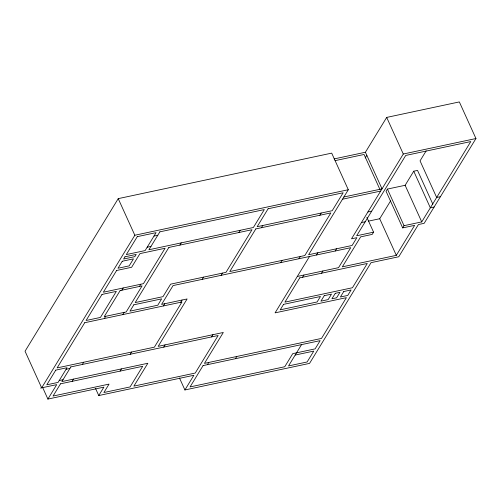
<?xml version="1.0" encoding="UTF-8"?>
<svg xmlns="http://www.w3.org/2000/svg" width="501" height="501" viewBox="0 0 501 501"><rect width="100%" height="100%" fill="white"/><g stroke="black" fill="none" stroke-linecap="round" stroke-linejoin="round"><path stroke-width="0.75" d="M118.23 198.634L25.05 351.226L41.658 387.837L134.838 235.245L348.301 189.735L331.693 153.124L118.23 198.634L134.838 235.245M84.725 322.707L57.127 367.903L154.371 347.174L181.957 301.99L84.719 322.719M42.792 387.812L47.896 399.078L56.726 384.624L40.587 388.062M104.383 318.517L105.73 316.306M121.875 290.198L123.227 287.975M82.352 364.459L83.711 362.236M72.157 381.336L73.509 379.113M139.441 286.453L140.8 284.23M122.801 314.59L124.154 312.38M179.897 245.095L181.249 242.879M95.559 388.507L98.753 395.546L103.889 387.141L47.896 399.078M130.235 354.251L131.588 352.028M120.083 371.116L121.442 368.893M163.42 305.942L164.773 303.719M180.692 302.26L182.051 300.036M202.191 279.358L203.55 277.141M163.727 347.112L165.079 344.888M238.814 232.533L240.167 230.316M221.123 275.325L222.475 273.101M261.441 227.711L262.793 225.488M211.579 336.91L212.938 334.687M179.477 377.992L184.907 389.96L193.874 375.268L98.753 395.546M207.427 364.672L208.785 362.455M280.685 262.624L282.038 260.407M319.82 215.267L321.179 213.044M235.432 358.703L236.791 356.48M298.965 258.729L300.318 256.506M334.129 158.917L365.411 152.248L386.684 117.416L459.342 101.922L475.95 138.533L424.172 223.314L418.423 224.542L398.752 256.756L371.072 262.662L309.562 363.382L184.907 389.96M365.229 157.953L366.851 155.297M348.301 189.735L308.603 254.74L352.103 245.471L356.862 237.668L351.514 238.808L403.292 154.02L475.95 138.533M309.512 256.481L275.08 312.856L346.404 297.65L321.504 338.425L204.433 363.382L223.308 332.476L158.159 346.366L187.111 298.959L161.572 304.408L173.077 285.57L350.744 247.688L338.551 267.659L297.312 276.452M302.573 277.26L303.932 275.043M316.488 254.99L317.847 252.773M321.561 273.214L322.913 270.991M335.219 251.001L336.572 248.778M432.858 204.189L417.527 170.396L413.738 171.204L405.134 185.295L387.43 189.071L386.071 191.294L402.679 227.899L414.628 225.35L396.31 255.347L342.34 266.851L360.657 236.86L372.224 234.393L373.577 232.17L366.87 217.39M301.558 344.607L288.532 365.937L307.126 361.972L313.77 351.088L295.177 355.052M368.304 221.166L379.708 218.737L390.592 200.907M426.151 150.876L420.051 160.865L436.659 197.469L440.454 196.661M402.679 227.899L404.031 225.682L421.736 221.905L470.802 141.564L405.729 155.435L356.668 235.777L373.577 232.17M335.063 160.652L364.058 154.471L380.027 189.672M154.001 236.052L157.79 235.245M343.868 196.993L382.019 188.858L365.411 152.248M342.515 199.21L380.666 191.075M147.181 247.218L150.976 246.404M367.922 211.948L371.711 211.14M434.135 207.007L430.34 207.815L413.738 171.204M361.434 222.563L365.229 221.755M66.101 369.268L69.896 368.454M59.212 380.547L63.007 379.739M386.684 117.416L403.292 154.02M405.134 185.295L421.736 221.905M387.43 189.071L404.031 225.682M379.708 218.737L396.31 255.347M55.774 370.126L46.806 384.806L58.078 382.401L67.046 367.721L55.774 370.126M101.991 294.438L86.078 320.502L100.432 317.44L116.351 291.375L101.991 294.438M116.62 270.477L103.35 292.215L143.449 283.666L165.073 248.258L139.979 253.606L131.631 267.277L116.62 270.477M122.257 261.246L117.979 268.254L129.195 265.868L133.473 258.854L122.257 261.246M124.974 256.806L123.615 259.03L134.832 256.637L136.191 254.414L124.974 256.806M137.274 236.654L126.327 254.583L145.133 250.575L156.08 232.646L137.274 236.654M60.521 383.816L53.05 396.047L109.043 384.11L103.907 392.521L130.085 386.935L142.691 366.294L60.521 383.816M70.841 366.914L61.873 381.593L147.839 363.269L133.88 386.127L195.233 373.051L218.16 335.507L70.841 366.914M120.146 290.567L104.227 316.632L126.177 311.954L142.09 285.889L120.146 290.567M159.875 231.838L148.922 249.767L253.374 227.498L264.321 209.575L159.875 231.838M133.842 304.802L129.966 311.14L157.777 305.215L161.654 298.872L133.842 304.802M168.862 247.45L135.195 302.579L163.007 296.648L170.641 284.155L225.982 272.356L252.016 229.721L168.862 247.45M255.811 228.913L229.771 271.548L304.808 255.554L330.848 212.912L255.811 228.913M268.116 208.76L257.163 226.69L332.201 210.696L343.147 192.766L268.116 208.76M203.08 365.598L190.054 386.929L284.743 366.745L292.741 353.643L315.123 348.871L320.145 340.642L203.08 365.598M283.572 304.357L280.234 309.825L317.12 301.959L320.458 296.492L283.572 304.357M299.748 277.861L284.931 302.134L352.453 287.743L367.277 263.47L299.748 277.861M324.253 295.684L320.916 301.151L328.136 299.611L331.48 294.143L324.253 295.684M335.269 293.335L331.931 298.803L336.609 297.807L339.954 292.34L335.269 293.335M343.749 291.526L340.404 296.999L347.757 295.433L351.095 289.96L343.749 291.526"/></g></svg>
